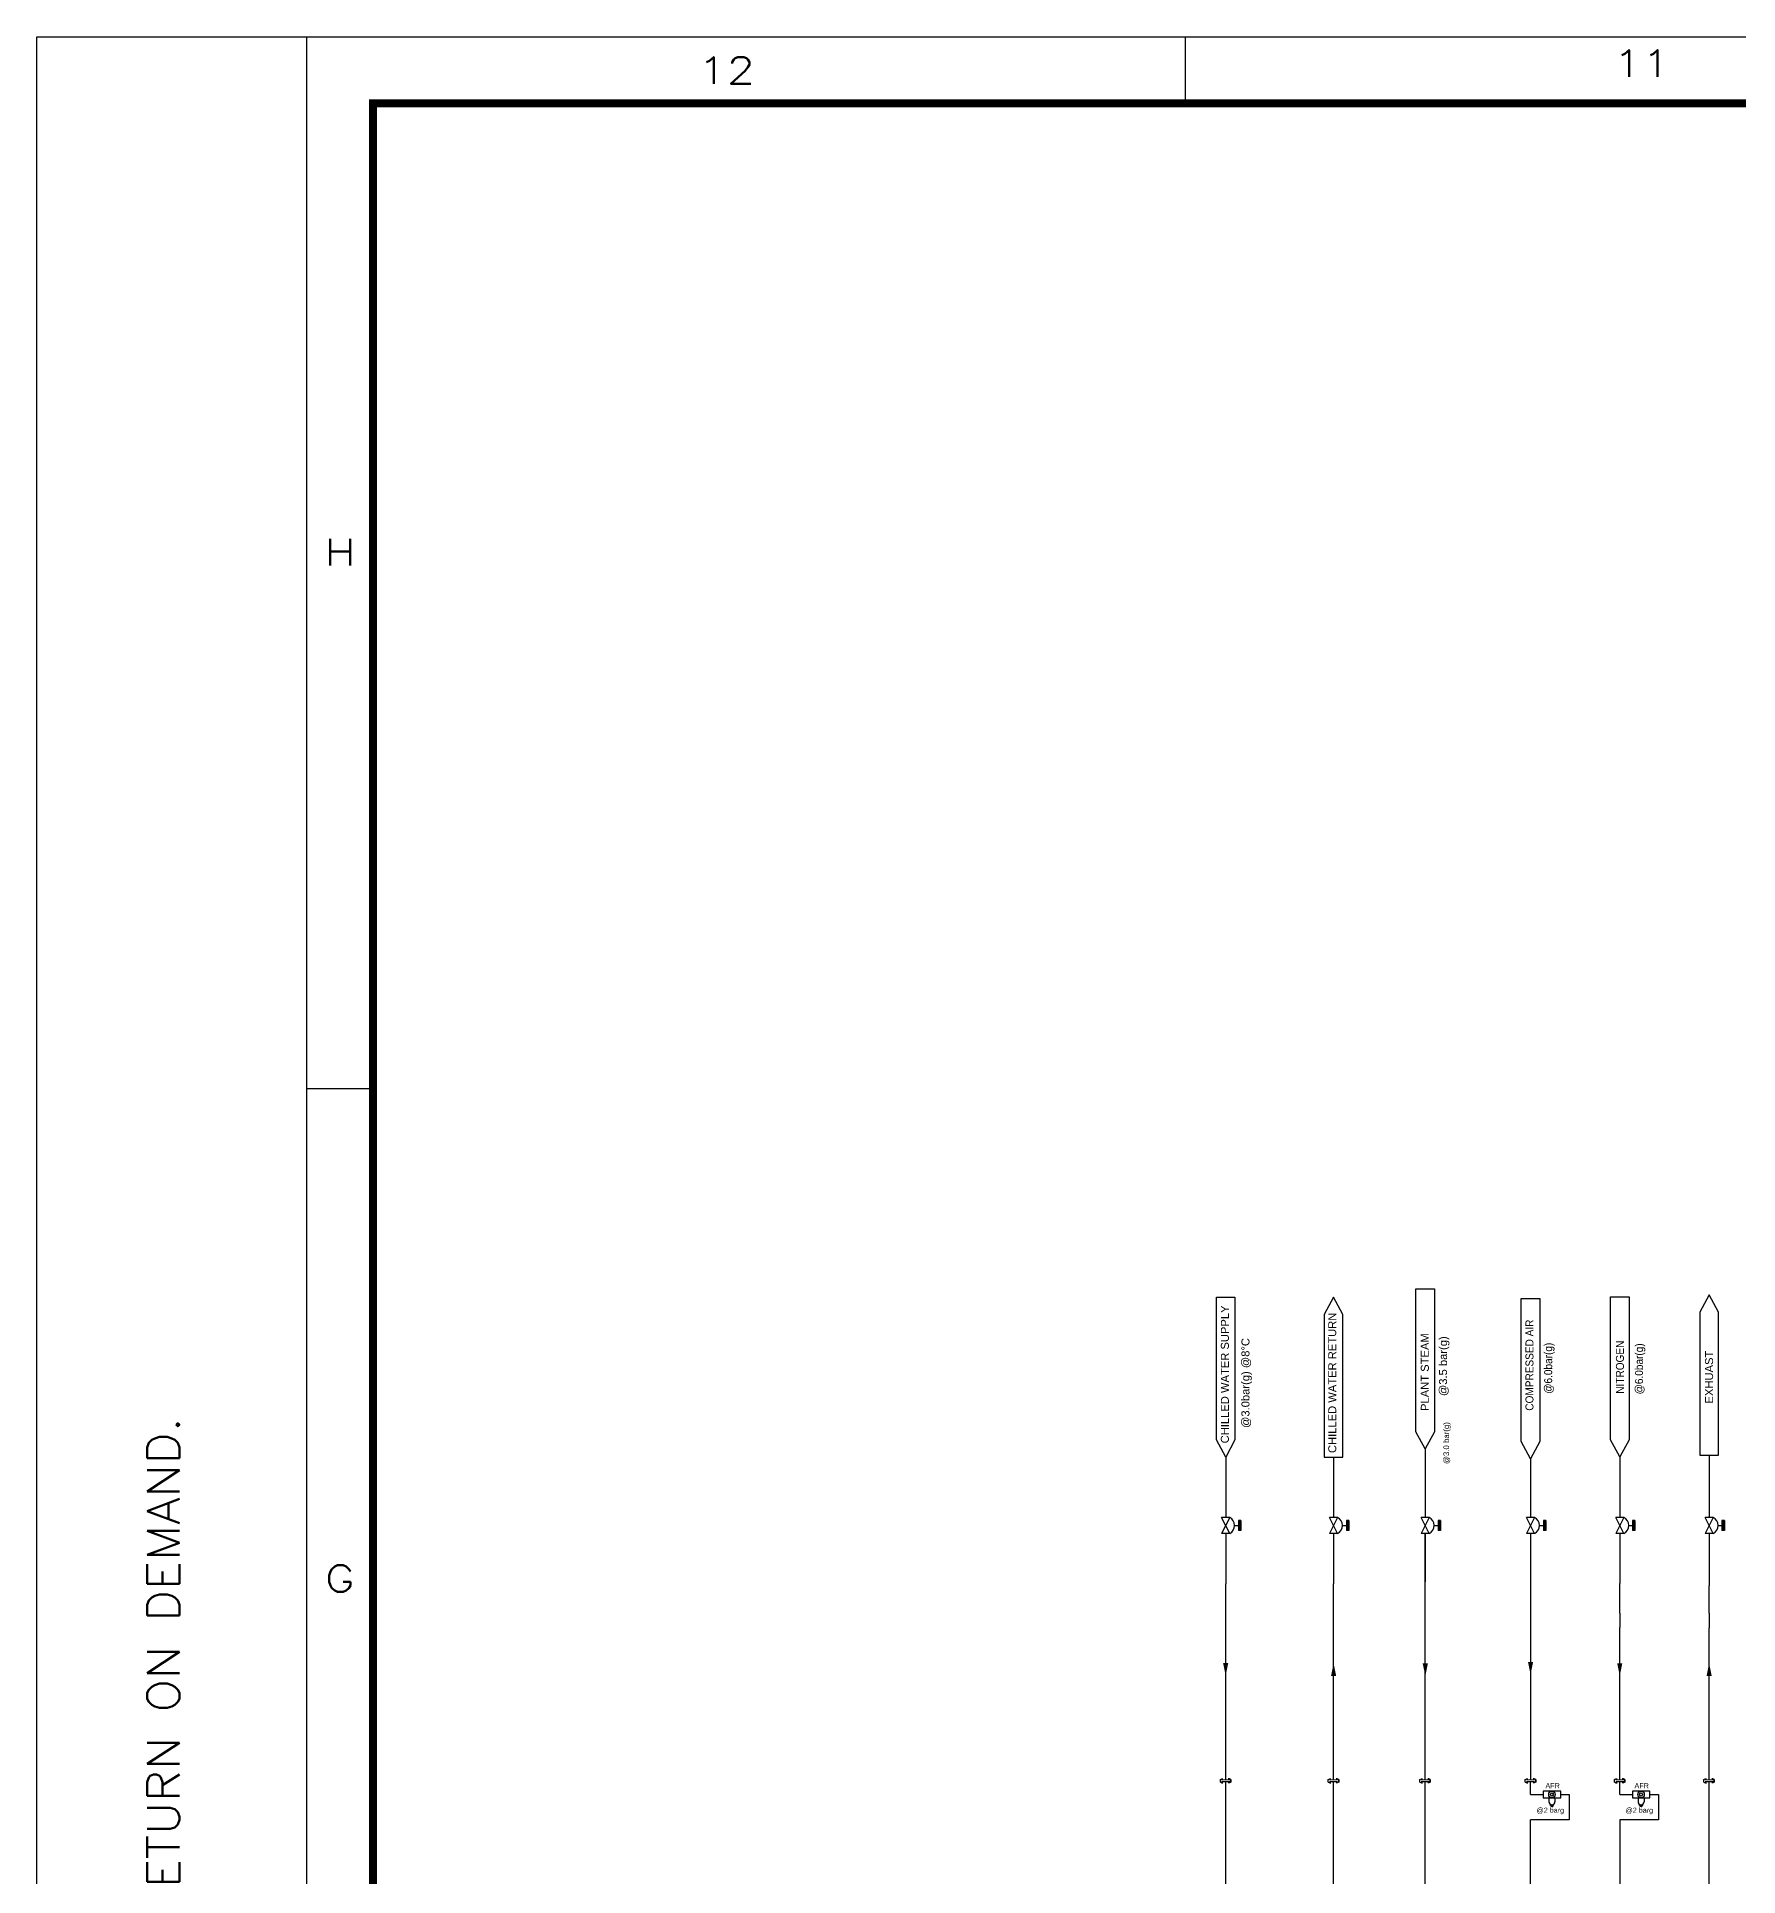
# Model space of a CAD drawing. Header units: inches. Extents: x 14435 to 21465, y 2728 to 7693.
# Drawn here: x 14435 to 15497, y 6544 to 7693 of the extents above; entities that cross this region are included whole.
import ezdxf
from ezdxf.enums import TextEntityAlignment as Align

# ---------------------------------------------------------------- set-up
doc = ezdxf.new("R2010")
doc.units = ezdxf.units.IN
doc.header["$MEASUREMENT"] = 0
for name, color, linetype in [('$phi_title', 7, 'Continuous'), ('P---PFLGD------', 7, 'Continuous'), ('P---PLINB-CA003', 7, 'Continuous'), ('P---PLINB-CA049', 7, 'Continuous'), ('P---PLINB-P4001-A', 7, 'Continuous'), ('P---PLINB-TCUS060', 7, 'Continuous'), ('P---PLINB-VENT002', 7, 'Continuous'), ('P---TANKB-V06', 7, 'Continuous'), ('SHEET', 7, 'Continuous'), ('TEXT', 7, 'Continuous')]:
    doc.layers.add(name, color=color, linetype=linetype)
doc.layers.add('Valve', color=6, linetype='Continuous', lineweight=25)
doc.styles.add('ARIAL', font='arial.ttf', dxfattribs={"height": 4})
doc.styles.add('ISO', font='isocp')
doc.styles.add('ROMANS', font='romans.shx')
doc.styles.get("Standard").update_dxf_attribs({"font": 'arial.ttf'})

# ---------------------------------------------------------------- blocks, each defined once
blk = doc.blocks.new('rgyjryjyfrjfhjgfgj')
at = {"color": 0, "linetype": 'ByBlock'}
for p, q in [((716.5, 396.9), (717.4, 397.4)), ((716.5, 396.9), (716.5, 395.4)), ((716.5, 395.4), (717.4, 394.9)), ((717.4, 397.4), (718.1, 397.4)), ((717.4, 394.9), (718.1, 394.9)), ((722.1, 397.4), (721.4, 397.4)), ((722.1, 394.9), (721.4, 394.9)), ((723, 396.9), (722.1, 397.4)), ((723, 395.4), (722.1, 394.9)), ((723, 395.4), (723, 396.9))]:
    blk.add_line(p, q, dxfattribs=at)
at = {"color": 6, "linetype": 'ByBlock'}
blk.add_line((719.7, 391.9), (719.7, 395.5), dxfattribs=at)
at = {"color": 1, "linetype": 'ByBlock', "lineweight": 15}
blk.add_lwpolyline([(717.2, 396.8), (722.2, 396.8)], dxfattribs=at)
at = {"color": 6, "linetype": 'ByBlock'}
blk.add_lwpolyline([(717.2, 395.5), (722.2, 395.5)], dxfattribs=at)
blk = doc.blocks.new('phi_15825218758')
at = {"color": 0, "linetype": 'ByBlock'}
blk.add_line((-3.2, 3.5), (-3.2, 4.9), dxfattribs=at)
blk.add_blockref('rgyjryjyfrjfhjgfgj', (-719.7, -391.9), dxfattribs=at)
at = {"flags": 1}
for p, rotation in [((0, 4.9), 90), ((0, 0), 270)]:
    blk.add_attdef('PHI_CONNECTIONPOINT', p, '', height=0.1, rotation=rotation, dxfattribs=at)
blk = doc.blocks.new('KLIHTUKUJHJ')
at = {"color": 6}
for p, q in [((13254.7, 592.9), (13254.7, 588.9)), ((13265.6, 592.9), (13254.7, 592.9)), ((13254.7, 588.9), (13265.6, 588.9)), ((13258.2, 588.9), (13258.2, 586.4)), ((13262, 588.9), (13262, 586.4)), ((13265.6, 588.9), (13265.6, 592.9)), ((13259.2, 584), (13259.2, 584.7)), ((13260.1, 584), (13259.2, 584)), ((13259.6, 583.4), (13259.6, 584)), ((13260.1, 583.4), (13259.6, 583.4)), ((13260.1, 584), (13261.1, 584)), ((13260.1, 583.4), (13260.6, 583.4)), ((13260.6, 583.4), (13260.6, 584)), ((13261.1, 584), (13261.1, 584.7))]:
    blk.add_line(p, q, dxfattribs=at)
for radius in [2, 0.957]:
    blk.add_circle((13260.1, 590.9), radius, dxfattribs=at)
blk.add_arc((13260.1, 586.4), 1.91, 180, 0, dxfattribs=at)
blk = doc.blocks.new('phi_154055556016')
at = {"color": 0, "linetype": 'ByBlock'}
blk.add_blockref('KLIHTUKUJHJ', (-13260.1, -590.9), dxfattribs=at)
at = {"flags": 1}
for p, rotation in [((-5.5, 0), 180), ((0, -7.4), 270)]:
    blk.add_attdef('PHI_CONNECTIONPOINT', p, '', height=0.1, rotation=rotation, dxfattribs=at)
at = {"color": 7}
for tag, p in [('CODE', (-4.6, 7.3)), ('PRESSURE', (-4.6, 3.3))]:
    blk.add_attdef(tag, p, '', height=3.2, dxfattribs=at)
at = {"flags": 1}
blk.add_attdef('PHI_CONNECTIONPOINT', (5.5, 0), '', height=0.1, dxfattribs=at)
blk = doc.blocks.new('phi-a1praj')
at = {"color": 7}
for p, q in [((20.15, 594), (20.15, 0)), ((85.81, 589.03), (85.81, 594)), ((25.12, 589.03), (25.12, 4.97)), ((836.03, 589.03), (25.12, 589.03)), ((20.15, 515.4), (25.12, 515.4))]:
    blk.add_line(p, q, dxfattribs=at)
blk.add_lwpolyline([(0, 594), (841, 594), (841, 0), (0, 0)], close=True)
at = {"color": 7, "const_width": 0.597}
blk.add_lwpolyline([(836.03, 4.97), (836.03, 589.03), (25.12, 589.03), (25.12, 4.97)], close=True, dxfattribs=at)
at = {"color": 7, "style": 'ROMANS', "width": 1.25}
for s, p in [('11', (119.91, 592.01)), ('12', (51.53, 591.49)), ('H', (22.66, 555.48)), ('G', (22.63, 478.77))]:
    blk.add_text(s, height=1.99, dxfattribs=at).set_placement(p, align=Align.MIDDLE)
at = {"style": 'ISO', "flags": 1}
for tag, p in [('$UR', (836.03, 589.03)), ('$LL', (25.12, 4.97)), ('$INSERT', (836.03, 4.97))]:
    blk.add_attdef(tag, p, '', height=2.5, dxfattribs=at)
at = {"layer": 'SHEET', "color": 7, "style": 'ROMANS', "width": 1.1}
blk.add_text('THIS PRINT IS THE PROPERTY OF Praj HiPurity Systems Limited IT IS TO BE USED ONLY FOR THE PURPOSE FOR WHICH IT WAS LENT AND MUST NOT BE USED ON ANY DETRIMENTAL TO THE INTEREST OF THIS COMPANY AND IT IS SUBJECT TO RETURN ON DEMAND.', height=2.4, rotation=90, dxfattribs=at).set_placement((10.65, 20.49))
blk = doc.blocks.new('Inlet_01')
at = {"color": 181, "elevation": -0.2}
blk.add_lwpolyline([(-5.8, 100), (5.8, 100), (5.8, 10.8), (0, 0), (-5.8, 10.8)], close=True, dxfattribs=at)
blk = doc.blocks.new('Outlet_01')
at = {"color": 181, "elevation": -0.2}
blk.add_lwpolyline([(-5.8, 0), (5.8, 0), (5.8, 89.3), (0, 100.1), (-5.8, 89.3)], close=True, dxfattribs=at)
blk = doc.blocks.new('ADV')
at = {"color": 6}
blk.add_arc((1709.4, 812), 5.59, 26.5651, 153.4349, dxfattribs=at)
at = {"layer": 'Valve'}
for p, q in [((1706.2, 821.5), (1712.6, 821.5)), ((1706.2, 821.5), (1706.2, 820)), ((1706.2, 820.7), (1712.6, 820.7)), ((1706.2, 820), (1712.6, 820)), ((1709.4, 817.6), (1709.4, 820)), ((1712.6, 821.5), (1712.6, 820)), ((1704.4, 814.5), (1704.4, 809.5)), ((1714.4, 814.5), (1704.4, 809.5)), ((1704.4, 814.5), (1714.4, 809.5)), ((1714.4, 814.5), (1714.4, 809.5))]:
    blk.add_line(p, q, dxfattribs=at)
blk = doc.blocks.new('phi_159068224056')
at = {"color": 0, "linetype": 'ByBlock'}
blk.add_blockref('ADV', (-1709.4, -812), dxfattribs=at)
at = {"flags": 1}
blk.add_attdef('PHI_CONNECTIONPOINT', (-5, 0), '', height=0.1, rotation=180, dxfattribs=at)
for tag, p in [('PHI_INSERTPOINT', (0, 0)), ('PHI_CONNECTIONPOINT', (5, 0))]:
    blk.add_attdef(tag, p, '', height=0.1, dxfattribs=at)
at = {"color": 7}
for tag, p in [('PRJ_TAG_B', (-12.5, -6.5)), ('DNCALC', (-8.4, -11.9))]:
    blk.add_attdef(tag, p, '', height=3.5, dxfattribs=at)

msp = doc.modelspace()

# ---------------------------------------------------------------- linework, layer by layer
at = {"color": 181}
for p, q in [((15177.1, 6806, -0.2), (15177.1, 6768.3)), ((15244.5, 6805.9), (15244.5, 6781.7)), ((15479, 6807.3), (15479, 6768.3)), ((15244.5, 6781.7), (15244.5, 6768.3)), ((15177.1, 6758.3), (15177.1, 6726.9)), ((15244.5, 6758.3), (15244.5, 6726.9)), ((15301.7, 6726.9), (15301.7, 6758.3)), ((15479, 6758.3), (15479, 6743.3)), ((15479, 6743.3), (15479, 6725.6)), ((15423.2, 6708.6), (15423.2, 6727)), ((15479, 6708.6), (15479, 6725.6))]:
    msp.add_line(p, q, dxfattribs=at)
at = {"color": 1}
for p, q in [((15301.7, 6604.3), (15301.7, 6726.9)), ((15301.7, 6473.1), (15301.7, 6603))]:
    msp.add_line(p, q, dxfattribs=at)
at = {"color": 150}
for p, q in [((15423.2, 6604.3), (15423.2, 6699.5)), ((15423.2, 6595.2), (15423.2, 6603)), ((15423.2, 6595.2), (15431.1, 6595.2)), ((15442, 6595.2), (15447.3, 6595.2)), ((15447.3, 6595.2), (15447.3, 6579.3)), ((15447.3, 6579.3), (15423.2, 6579.3)), ((15423.2, 6579.3), (15423.2, 6473.1))]:
    msp.add_line(p, q, dxfattribs=at)
at = {"color": 181}
for points, elevation in [([(15301.7, 6811.1), (15301.7, 6768.3)], 0.2), ([(15367.5, 6805), (15367.5, 6768.3)], 0.4), ([(15423.2, 6806.1), (15423.2, 6768.3)], -0.2), ([(15301.7, 6758.3), (15301.7, 6728.1)], 0.2), ([(15367.5, 6758.3), (15367.5, 6742.3)], 0.4), ([(15423.2, 6758.3), (15423.2, 6743.4)], -0.2), ([(15367.5, 6742.3), (15367.5, 6725.9)], 0.4), ([(15423.2, 6743.4), (15423.2, 6727)], -0.2)]:
    msp.add_lwpolyline(points, dxfattribs=dict(at, elevation=elevation))
at = {"color": 1}
msp.add_solid([(15300.1, 6677.2), (15301.8, 6669.2), (15303.4, 6677.2)], dxfattribs=at)
at = {"color": 150}
msp.add_solid([(15421.6, 6677.2), (15423.2, 6669.2), (15424.8, 6677.2)], dxfattribs=at)
at = {"layer": 'P---PLINB-CA003', "color": 181, "linetype": 'Continuous', "ltscale": 0.1}
for points, elevation in [([(15423.2, 6708.6), (15423.2, 6699.5)], -0.2), ([(15479, 6708.6), (15479, 6699.4)], -1.1)]:
    msp.add_lwpolyline(points, dxfattribs=dict(at, elevation=elevation))
at = {"layer": 'P---PLINB-CA049', "color": 152, "linetype": 'Continuous', "ltscale": 0.1}
for p, q in [((15367.5, 6725.9), (15367.5, 6604.3)), ((15367.5, 6595.2), (15367.5, 6603)), ((15367.5, 6595.2), (15375.4, 6595.2)), ((15386.3, 6595.2), (15391.6, 6595.2)), ((15391.6, 6595.2), (15391.6, 6579.3)), ((15391.6, 6579.3), (15367.5, 6579.3)), ((15367.5, 6473.1), (15367.5, 6579.3))]:
    msp.add_line(p, q, dxfattribs=at)
msp.add_solid([(15365.9, 6678.1), (15367.5, 6670.1), (15369.1, 6678.1)], dxfattribs=at)
at = {"layer": 'P---PLINB-TCUS060', "color": 5, "linetype": 'Continuous', "ltscale": 0.1}
for p, q in [((15177.1, 6604.4), (15177.1, 6726.9)), ((15244.5, 6604.3), (15244.5, 6726.9)), ((15177.1, 6599.4), (15177.1, 6603)), ((15177.1, 6473.1), (15177.1, 6603)), ((15244.4, 6473.1), (15244.5, 6603)), ((15244.5, 6599.4), (15244.5, 6603))]:
    msp.add_line(p, q, dxfattribs=at)
for points in [[(15175.5, 6677.3), (15177.1, 6669.3), (15178.7, 6677.3)], [(15242.9, 6669.3), (15244.5, 6677.3), (15246.1, 6669.3)]]:
    msp.add_solid(points, dxfattribs=at)
at = {"layer": 'P---PLINB-VENT002', "color": 232, "linetype": 'Continuous'}
for p, q in [((15479, 6604.4), (15479, 6699.4)), ((15479, 6473.1), (15479, 6602.4))]:
    msp.add_line(p, q, dxfattribs=at).dxf.unprotected_set("ltscale", 0)
msp.add_solid([(15477.4, 6669.2), (15479, 6677.2), (15480.6, 6669.2)], dxfattribs=at).dxf.unprotected_set("ltscale", 0)

# ---------------------------------------------------------------- block references
at = {"layer": '$phi_title', "lineweight": 0, "xscale": 8.359038904379775, "yscale": 8.359038904379775, "zscale": 8.359038904379775}
msp.add_blockref('phi-a1praj', (14434.7, 2728.1), dxfattribs=at)
for name, p in [('Inlet_01', (15301.7, 6811.1)), ('Outlet_01', (15479, 6807.3)), ('Inlet_01', (15177.1, 6806)), ('Outlet_01', (15244.5, 6805.9)), ('Inlet_01', (15367.5, 6805)), ('Inlet_01', (15423.2, 6806.1))]:
    msp.add_blockref(name, p)
at = {"layer": 'P---PFLGD------', "xscale": -1}
for p in [(15177.1, 6599.5), (15244.5, 6599.5), (15301.7, 6599.5), (15367.5, 6599.5), (15423.2, 6599.5)]:
    msp.add_blockref('phi_15825218758', p, dxfattribs=at)
at = {"layer": 'P---PLINB-CA049', "color": 152, "linetype": 'Continuous', "ltscale": 0.1, "xscale": -1}
msp.add_blockref('phi_15825218758', (15479, 6599.5), dxfattribs=at)
at = {"layer": 'P---PLINB-P4001-A'}
for p in [(15380.8, 6595.2), (15436.5, 6595.2)]:
    msp.add_blockref('phi_154055556016', p, dxfattribs=at)
at = {"layer": 'P---TANKB-V06', "rotation": 270}
for p in [(15177.1, 6763.3), (15244.5, 6763.3), (15301.7, 6763.3), (15367.5, 6763.3), (15423.2, 6763.3), (15479, 6763.3)]:
    msp.add_blockref('phi_159068224056', p, dxfattribs=at)

# ---------------------------------------------------------------- texts
at = {"color": 181, "style": 'ARIAL'}
msp.add_text('CHILLED WATER SUPPLY', height=5, rotation=90, dxfattribs=at).set_placement((15179.1, 6814.6))
at = {"color": 181, "style": 'ARIAL', "width": 0.9}
for s, p in [('COMPRESSED AIR', (15369.3, 6835)), ('@6.0bar(g) ', (15381, 6845.6)), ('NITROGEN', (15425.8, 6845.6)), ('@6.0bar(g) ', (15437.7, 6845.2))]:
    msp.add_text(s, height=5, rotation=90, dxfattribs=at).set_placement(p)
at = {"color": 181, "char_height": 5, "attachment_point": 5, "rotation": 90, "style": 'ARIAL'}
for s, insert, width in [('CHILLED WATER RETURN', (15243.7, 6852.4), 162.966), ('@3.0bar(g) @8°C', (15190.2, 6852.3), 82.846), ('PLANT STEAM', (15301.5, 6859.1), 82.846), ('@3.5 bar(g)', (15313.6, 6862.8), 82.846), ('EXHUAST', (15479, 6856), 162.966)]:
    msp.add_mtext(s, dxfattribs=dict(at, insert=insert, width=width))
at = {"color": 181, "insert": (15313.1, 6801.7), "char_height": 3.5, "width": 28.052, "attachment_point": 1, "rotation": 90}
msp.add_mtext('@3.0 bar(g)', dxfattribs=at)
at = {"layer": 'TEXT', "color": 7}
for s, p in [('AFR', (15376.8, 6599.1)), ('AFR', (15432.4, 6599.1)), ('@2 barg', (15371.2, 6583.8)), ('@2 barg', (15426.8, 6583.8))]:
    msp.add_text(s, height=3.2, dxfattribs=at).set_placement(p)

doc.saveas('drawing.dxf')
